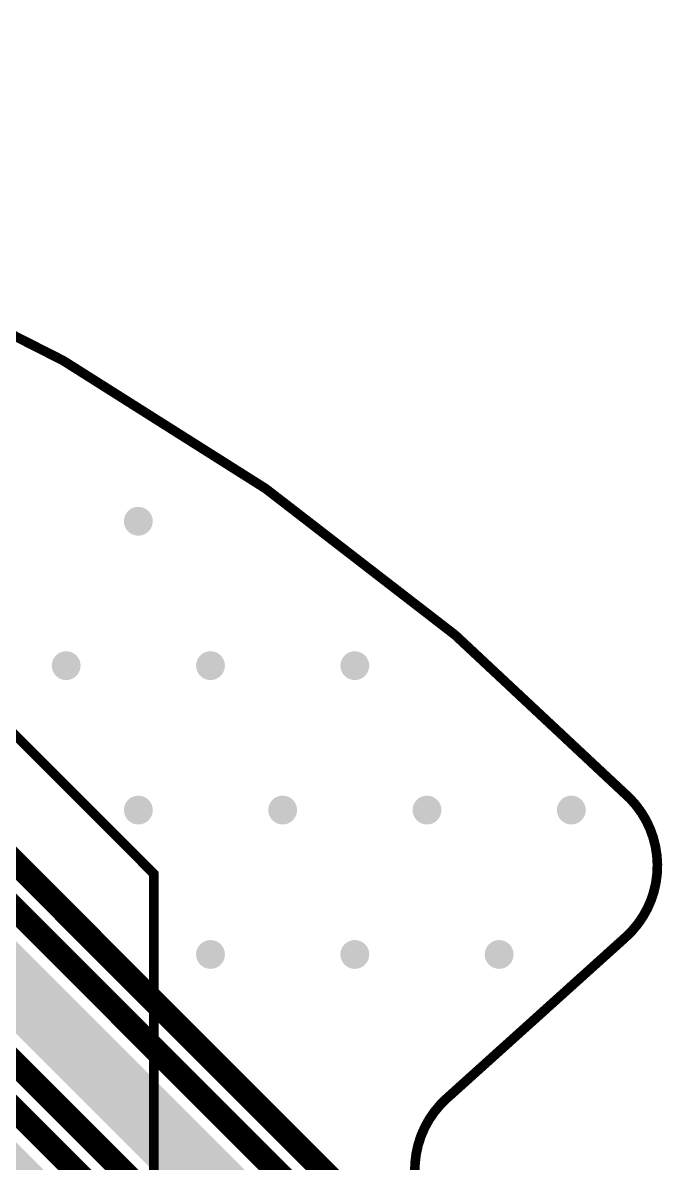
# Model space of a CAD drawing. Header units: inches. Extents: x 0 to 106, y 0 to 106.
# Drawn here: x 78.35 to 91.64, y 82.41 to 106.11 of the extents above; entities that cross this region are included whole.
import ezdxf

# ---------------------------------------------------------------- set-up
doc = ezdxf.new("R2010")
doc.units = ezdxf.units.IN
for name, color, linetype in [('Board shape', 56, 'Continuous'), ('Bottom Layer', 5, 'Continuous'), ('Top Layer', 1, 'Continuous'), ('Via Holes', 16, 'Continuous')]:
    doc.layers.add(name, color=color, linetype=linetype)

msp = doc.modelspace()

# ---------------------------------------------------------------- hatches: boundary and pattern name
at = {"layer": 'Bottom Layer'}
h = msp.add_hatch(color=5, dxfattribs=at)
edge = h.paths.add_edge_path()
edge.add_arc((80.75, 95.75), 0.3, 0, 360)
h = msp.add_hatch(color=5, dxfattribs=at)
edge = h.paths.add_edge_path()
edge.add_arc((79.25, 92.75), 0.3, 0, 360)
h = msp.add_hatch(color=5, dxfattribs=at)
edge = h.paths.add_edge_path()
edge.add_arc((82.25, 92.75), 0.3, 0, 360)
h = msp.add_hatch(color=5, dxfattribs=at)
edge = h.paths.add_edge_path()
edge.add_arc((85.25, 92.75), 0.3, 0, 360)
for points in [[(67.793, 89.964), (67.941, 89.866), (68.114, 89.831), (75.402, 89.831), (84.746, 80.487), (84.746, 36.114), (79.226, 30.594), (69.107, 30.594), (66.564, 33.137), (66.417, 33.235), (66.243, 33.27), (62.036, 33.27), (57.615, 37.691), (57.615, 37.721), (58.407, 38.513), (58.461, 38.594), (58.631, 38.625), (58.646, 38.621), (58.727, 38.54), (58.96, 38.405), (59.221, 38.335), (59.491, 38.335), (59.752, 38.405), (59.985, 38.54), (60.066, 38.621), (60.081, 38.625), (60.251, 38.594), (60.305, 38.513), (64.183, 34.636), (64.33, 34.537), (64.503, 34.503), (65.731, 34.503), (68.529, 31.704), (68.676, 31.606), (68.85, 31.571), (78.075, 31.571), (78.249, 31.606), (78.396, 31.704), (83.586, 36.894), (83.684, 37.041), (83.719, 37.215), (83.719, 38.681), (83.709, 38.732), (83.709, 69.268), (83.719, 69.319), (83.719, 79.411), (83.684, 79.584), (83.586, 79.732), (74.107, 89.211), (73.959, 89.309), (73.786, 89.344), (64.813, 89.344), (64.366, 89.791), (64.219, 89.889), (64.204, 89.892), (64.183, 89.927), (64.161, 90.054), (64.295, 90.187), (64.414, 90.393), (64.475, 90.622), (64.475, 90.858), (64.414, 91.087), (64.295, 91.293), (64.128, 91.46), (64.064, 91.497), (64.104, 91.647), (66.111, 91.647)], [(60.135, 89.481), (60.135, 89.352), (60.196, 89.123), (60.315, 88.917), (60.482, 88.75), (60.688, 88.631), (60.917, 88.57), (61.153, 88.57), (61.382, 88.631), (61.588, 88.75), (61.755, 88.917), (61.812, 89.016), (62.906, 89.016), (62.968, 88.866), (62.855, 88.753), (62.736, 88.547), (62.675, 88.318), (62.675, 88.082), (62.736, 87.853), (62.855, 87.647), (63.022, 87.48), (63.228, 87.361), (63.457, 87.3), (63.693, 87.3), (63.922, 87.361), (64.128, 87.48), (64.295, 87.647), (64.352, 87.746), (73.312, 87.746), (82.121, 78.937), (82.121, 69.645), (82.111, 69.594), (82.111, 38.406), (82.121, 38.355), (82.121, 37.689), (77.601, 33.169), (69.324, 33.169), (66.525, 35.967), (66.378, 36.066), (66.204, 36.1), (64.977, 36.1), (63.041, 38.037), (63.041, 38.067), (63.487, 38.513), (63.541, 38.594), (63.711, 38.625), (63.726, 38.621), (63.807, 38.54), (64.04, 38.405), (64.301, 38.335), (64.571, 38.335), (64.832, 38.405), (65.065, 38.54), (65.146, 38.621), (65.161, 38.625), (65.331, 38.594), (65.385, 38.513), (66.177, 37.721), (66.177, 37.217), (66.212, 37.044), (66.31, 36.896), (69.202, 34.004), (69.35, 33.906), (69.523, 33.871), (76.225, 33.871), (76.399, 33.906), (76.546, 34.004), (80.912, 38.37), (81.01, 38.517), (81.045, 38.691), (81.045, 70.285), (81.01, 70.458), (80.912, 70.606), (73.344, 78.174), (73.344, 81.758), (73.415, 81.787), (73.494, 81.808), (73.688, 81.696), (73.917, 81.635), (74.153, 81.635), (74.382, 81.696), (74.588, 81.815), (74.755, 81.982), (74.874, 82.188), (74.935, 82.417), (74.935, 82.653), (74.874, 82.882), (74.755, 83.088), (74.588, 83.255), (74.382, 83.374), (74.153, 83.435), (73.917, 83.435), (73.688, 83.374), (73.494, 83.262), (73.415, 83.283), (73.344, 83.312), (73.344, 84.094), (73.309, 84.267), (73.428, 84.359), (73.482, 84.305), (73.688, 84.186), (73.917, 84.125), (74.153, 84.125), (74.382, 84.186), (74.588, 84.305), (74.755, 84.472), (74.874, 84.678), (74.935, 84.907), (74.935, 85.143), (74.874, 85.372), (74.755, 85.578), (74.588, 85.745), (74.382, 85.864), (74.153, 85.925), (73.917, 85.925), (73.688, 85.864), (73.482, 85.745), (73.315, 85.578), (73.196, 85.372), (73.135, 85.143), (73.135, 84.907), (73.196, 84.678), (73.246, 84.591), (73.126, 84.499), (70.989, 86.636), (70.842, 86.734), (70.669, 86.769), (64.873, 86.769), (64.7, 86.734), (64.553, 86.636), (64.212, 86.295), (64.128, 86.38), (63.922, 86.499), (63.693, 86.56), (63.457, 86.56), (63.228, 86.499), (63.022, 86.38), (62.855, 86.213), (62.736, 86.007), (62.675, 85.778), (62.675, 85.542), (62.736, 85.313), (62.855, 85.107), (62.878, 85.084), (62.816, 84.934), (61.76, 84.934), (61.755, 84.943), (61.588, 85.11), (61.382, 85.229), (61.153, 85.29), (60.917, 85.29), (60.688, 85.229), (60.482, 85.11), (60.315, 84.943), (60.196, 84.737), (60.138, 84.521), (60.068, 84.481), (59.996, 84.451), (59.269, 85.179), (59.269, 87.851), (59.355, 87.938), (59.385, 87.938), (60.165, 87.159), (60.135, 87.048), (60.135, 86.812), (60.196, 86.583), (60.315, 86.377), (60.482, 86.21), (60.688, 86.091), (60.917, 86.03), (61.153, 86.03), (61.382, 86.091), (61.588, 86.21), (61.755, 86.377), (61.874, 86.583), (61.935, 86.812), (61.935, 87.048), (61.874, 87.277), (61.755, 87.483), (61.588, 87.65), (61.382, 87.769), (61.153, 87.83), (60.917, 87.83), (60.806, 87.8), (59.894, 88.712), (59.747, 88.811), (59.573, 88.845), (59.483, 88.845), (59.426, 88.984), (59.985, 89.543)]]:
    msp.add_hatch(color=5, dxfattribs=at).paths.add_polyline_path(points)
h = msp.add_hatch(color=5, dxfattribs=at)
edge = h.paths.add_edge_path()
edge.add_arc((80.75, 89.75), 0.3, 0, 360)
h = msp.add_hatch(color=5, dxfattribs=at)
edge = h.paths.add_edge_path()
edge.add_arc((83.75, 89.75), 0.3, 0, 360)
h = msp.add_hatch(color=5, dxfattribs=at)
edge = h.paths.add_edge_path()
edge.add_arc((86.75, 89.75), 0.3, 0, 360)
h = msp.add_hatch(color=5, dxfattribs=at)
edge = h.paths.add_edge_path()
edge.add_arc((89.75, 89.75), 0.3, 0, 360)
h = msp.add_hatch(color=5, dxfattribs=at)
edge = h.paths.add_edge_path()
edge.add_arc((82.25, 86.75), 0.3, 0, 360)
h = msp.add_hatch(color=5, dxfattribs=at)
edge = h.paths.add_edge_path()
edge.add_arc((85.25, 86.75), 0.3, 0, 360)
h = msp.add_hatch(color=5, dxfattribs=at)
edge = h.paths.add_edge_path()
edge.add_arc((88.25, 86.75), 0.3, 0, 360)
at = {"layer": 'Top Layer'}
h = msp.add_hatch(color=1, dxfattribs=at)
edge = h.paths.add_edge_path()
edge.add_arc((80.75, 95.75), 0.3, 0, 360)
h = msp.add_hatch(color=1, dxfattribs=at)
edge = h.paths.add_edge_path()
edge.add_arc((79.25, 92.75), 0.3, 0, 360)
h = msp.add_hatch(color=1, dxfattribs=at)
edge = h.paths.add_edge_path()
edge.add_arc((82.25, 92.75), 0.3, 0, 360)
h = msp.add_hatch(color=1, dxfattribs=at)
edge = h.paths.add_edge_path()
edge.add_arc((85.25, 92.75), 0.3, 0, 360)
h = msp.add_hatch(color=1, dxfattribs=at)
edge = h.paths.add_edge_path()
edge.add_arc((80.75, 89.75), 0.3, 0, 360)
h = msp.add_hatch(color=1, dxfattribs=at)
edge = h.paths.add_edge_path()
edge.add_arc((83.75, 89.75), 0.3, 0, 360)
h = msp.add_hatch(color=1, dxfattribs=at)
edge = h.paths.add_edge_path()
edge.add_arc((86.75, 89.75), 0.3, 0, 360)
h = msp.add_hatch(color=1, dxfattribs=at)
edge = h.paths.add_edge_path()
edge.add_arc((89.75, 89.75), 0.3, 0, 360)
h = msp.add_hatch(color=1, dxfattribs=at)
edge = h.paths.add_edge_path()
edge.add_arc((82.25, 86.75), 0.3, 0, 360)
h = msp.add_hatch(color=1, dxfattribs=at)
edge = h.paths.add_edge_path()
edge.add_arc((85.25, 86.75), 0.3, 0, 360)
h = msp.add_hatch(color=1, dxfattribs=at)
edge = h.paths.add_edge_path()
edge.add_arc((88.25, 86.75), 0.3, 0, 360)
at = {"layer": 'Via Holes'}
h = msp.add_hatch(color=7, dxfattribs=at)
edge = h.paths.add_edge_path()
edge.add_arc((80.75, 95.75), 0.15, 0, 360)
h = msp.add_hatch(color=7, dxfattribs=at)
edge = h.paths.add_edge_path()
edge.add_arc((79.25, 92.75), 0.15, 0, 360)
h = msp.add_hatch(color=7, dxfattribs=at)
edge = h.paths.add_edge_path()
edge.add_arc((82.25, 92.75), 0.15, 0, 360)
h = msp.add_hatch(color=7, dxfattribs=at)
edge = h.paths.add_edge_path()
edge.add_arc((85.25, 92.75), 0.15, 0, 360)
h = msp.add_hatch(color=7, dxfattribs=at)
edge = h.paths.add_edge_path()
edge.add_arc((80.75, 89.75), 0.15, 0, 360)
h = msp.add_hatch(color=7, dxfattribs=at)
edge = h.paths.add_edge_path()
edge.add_arc((83.75, 89.75), 0.15, 0, 360)
h = msp.add_hatch(color=7, dxfattribs=at)
edge = h.paths.add_edge_path()
edge.add_arc((86.75, 89.75), 0.15, 0, 360)
h = msp.add_hatch(color=7, dxfattribs=at)
edge = h.paths.add_edge_path()
edge.add_arc((89.75, 89.75), 0.15, 0, 360)
h = msp.add_hatch(color=7, dxfattribs=at)
edge = h.paths.add_edge_path()
edge.add_arc((82.25, 86.75), 0.15, 0, 360)
h = msp.add_hatch(color=7, dxfattribs=at)
edge = h.paths.add_edge_path()
edge.add_arc((85.25, 86.75), 0.15, 0, 360)
h = msp.add_hatch(color=7, dxfattribs=at)
edge = h.paths.add_edge_path()
edge.add_arc((88.25, 86.75), 0.15, 0, 360)

# ---------------------------------------------------------------- linework, layer by layer
at = {"layer": 'Board shape'}
for points in [[(15.04, 89.988, 0.2, 0.2, -0.421928), (90.972, 89.988, 0.2, 0.2, 0)], [(90.972, 89.988, 0.2, 0.2, -0.42575), (90.877, 87.106, 0.2, 0.2, 0)], [(87.158, 83.757, 0.2, 0.2, 0), (90.877, 87.106, 0.2, 0.2, 0)], [(86.954, 80.999, 0.2, 0.2, -0.401532), (87.158, 83.757, 0.2, 0.2, 0)]]:
    msp.add_lwpolyline(points, format="xyseb", dxfattribs=at)
for points in [[(90.922, 89.988, 0.1, 0.1, 1), (91.022, 89.988, 0.1, 0.1, 1)], [(90.922, 89.988, 0.1, 0.1, 1), (91.022, 89.988, 0.1, 0.1, 1)], [(90.827, 87.106, 0.1, 0.1, 1), (90.927, 87.106, 0.1, 0.1, 1)], [(90.827, 87.106, 0.1, 0.1, 1), (90.927, 87.106, 0.1, 0.1, 1)], [(87.108, 83.757, 0.1, 0.1, 1), (87.208, 83.757, 0.1, 0.1, 1)], [(87.108, 83.757, 0.1, 0.1, 1), (87.208, 83.757, 0.1, 0.1, 1)]]:
    msp.add_lwpolyline(points, format="xyseb", close=True, dxfattribs=at)
at = {"layer": 'Bottom Layer'}
for points in [[(75.876, 90.975, 0.49, 0.49, 0), (85.89, 80.961, 0.49, 0.49, 0)], [(75.59, 90.285, 0.49, 0.49, 0), (85.2, 80.675, 0.49, 0.49, 0)], [(73.786, 88.89, 0.49, 0.49, 0), (83.265, 79.411, 0.49, 0.49, 0)], [(73.5, 88.2, 0.49, 0.49, 0), (82.575, 79.125, 0.49, 0.49, 0)]]:
    msp.add_lwpolyline(points, format="xyseb", dxfattribs=at)
at = {"layer": 'Top Layer'}
for points in [[(77.855, 91.645, 0.2, 0.2, 0), (81.075, 88.425, 0.2, 0.2, 0)], [(81.075, 81.231, 0.2, 0.2, 0), (81.075, 88.425, 0.2, 0.2, 0)]]:
    msp.add_lwpolyline(points, format="xyseb", dxfattribs=at)
msp.add_lwpolyline([(81.025, 88.425, 0.1, 0.1, 1), (81.125, 88.425, 0.1, 0.1, 1)], format="xyseb", close=True, dxfattribs=at)
msp.add_lwpolyline([(81.025, 88.425, 0.1, 0.1, 1), (81.125, 88.425, 0.1, 0.1, 1)], format="xyseb", close=True, dxfattribs=at)

doc.saveas('drawing.dxf')
